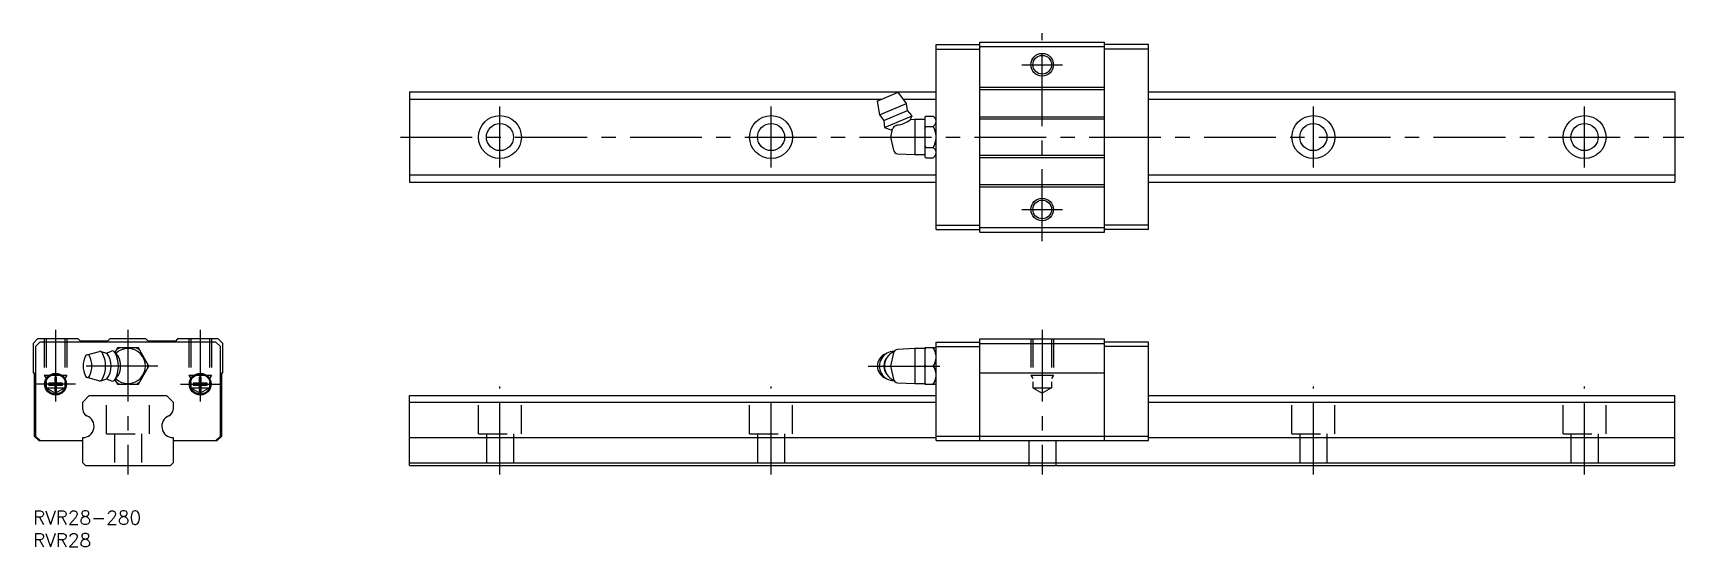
# Model space of a CAD drawing. Extents: x 0 to 365, y -8 to 106.
import ezdxf

# ---------------------------------------------------------------- set-up
doc = ezdxf.new("R2010")
doc.units = 0
doc.header["$LTSCALE"] = 0.5
doc.linetypes.add('CENTER', pattern=[50.8, 31.75, -6.35, 6.35, -6.35])
doc.linetypes.add('DASHED', pattern=[19.05, 12.7, -6.35])
for name, color, linetype in [('MSM_CENTER', 1, 'CENTER'), ('MSM_CONTINUOUS', 7, 'CONTINUOUS'), ('MSM_DASHED', 4, 'DASHED'), ('MSM_NARROW', 5, 'CONTINUOUS'), ('MSM_PART_NUMBER', 7, 'CONTINUOUS')]:
    doc.layers.add(name, color=color, linetype=linetype)
doc.styles.get("Standard").update_dxf_attribs({"font": 'txt.shx', "height": 2, "bigfont": 'bigfont.shx'})

# ---------------------------------------------------------------- blocks, each defined once
blk = doc.blocks.new('*U51')
at = {"layer": 'MSM_PART_NUMBER'}
blk.add_text('RVR28-280', height=3, dxfattribs=at).set_placement((0, -3))
blk = doc.blocks.new('*U52')
at = {"layer": 'MSM_PART_NUMBER'}
blk.add_text('RVR28', height=3, dxfattribs=at).set_placement((0, -8))

msp = doc.modelspace()

# ---------------------------------------------------------------- linework, layer by layer
at = {"layer": 'MSM_CENTER'}
for p, q in [((223.32, 59.62), (223.32, 105.62)), ((218.82, 98.62), (227.82, 98.62)), ((103.32, 75.87), (103.32, 89.37)), ((163.32, 75.87), (163.32, 89.37)), ((283.32, 75.87), (283.32, 89.37)), ((343.32, 75.87), (343.32, 89.37)), ((81.32, 82.62), (365.32, 82.62)), ((218.82, 66.62), (227.82, 66.62)), ((5, 40), (5, 23.6)), ((21, 40), (21, 8)), ((37, 40), (37, 23.6)), ((223.32, 40), (223.32, 8)), ((27.61, 32), (9.1, 32)), ((184.82, 32), (201.82, 32)), ((9.4, 28), (0.6, 28)), ((32.6, 28), (41.4, 28)), ((103.32, 8), (103.32, 27.5)), ((163.32, 8), (163.32, 27.5)), ((283.32, 8), (283.32, 27.5)), ((343.32, 8), (343.32, 27.5))]:
    msp.add_line(p, q, dxfattribs=at)
at = {"layer": 'MSM_CONTINUOUS'}
for p, q in [((199.82, 103.07), (209.52, 103.07)), ((199.82, 62.17), (199.82, 103.07)), ((209.52, 61.62), (209.52, 103.62)), ((209.52, 103.62), (237.12, 103.62)), ((209.52, 102.62), (237.12, 102.62)), ((237.12, 61.62), (237.12, 103.62)), ((246.82, 103.07), (237.12, 103.07)), ((246.82, 62.17), (246.82, 103.07)), ((199.82, 102.08), (209.52, 102.08)), ((246.82, 102.08), (237.12, 102.08)), ((83.32, 92.62), (199.82, 92.62)), ((83.32, 92.62), (83.32, 72.62)), ((186.82, 90.59), (191.43, 92.54)), ((193.3, 90.08), (191.43, 92.54)), ((209.52, 93.62), (237.12, 93.62)), ((209.52, 93.12), (237.12, 93.12)), ((246.82, 92.62), (363.32, 92.62)), ((363.32, 92.62), (363.32, 72.62)), ((83.32, 91), (187.8, 91)), ((186.82, 90.59), (187.3, 87.53)), ((187.3, 87.53), (193.3, 90.08)), ((188.27, 86.31), (193.49, 88.53)), ((192.6, 91), (199.82, 91)), ((193.49, 88.53), (193.3, 90.08)), ((194.54, 87.35), (193.49, 88.53)), ((246.82, 91), (363.32, 91)), ((187.3, 87.53), (188.27, 86.31)), ((188.27, 86.31), (188.4, 84.74)), ((188.4, 84.74), (194.54, 87.35)), ((188.4, 84.74), (189.79, 84.24)), ((190.13, 84.39), (189.72, 82.62)), ((189.79, 84.24), (190.26, 84.44)), ((194.13, 86.44), (194.54, 87.35)), ((195.12, 86.5), (194.13, 86.44)), ((197.32, 86.5), (195.12, 86.5)), ((195.12, 86.5), (195.12, 78.75)), ((197.54, 87.23), (197.32, 87.02)), ((197.32, 87), (197.54, 87.23)), ((197.32, 87.02), (197.32, 78.22)), ((197.54, 84.93), (197.32, 85.16)), ((197.32, 84.46), (197.54, 84.93)), ((197.54, 87.23), (199.21, 87.23)), ((197.54, 84.93), (199.21, 84.93)), ((199.82, 86.62), (199.21, 87.23)), ((209.52, 87.12), (237.12, 87.12)), ((209.52, 86.62), (237.12, 86.62)), ((189.72, 82.62), (190.39, 79.72)), ((191.32, 78.94), (195.12, 78.75)), ((195.12, 78.75), (197.32, 78.75)), ((197.32, 80.08), (197.54, 80.31)), ((197.54, 78.01), (197.32, 78.24)), ((197.32, 78.22), (197.54, 78.01)), ((197.54, 80.31), (199.21, 80.31)), ((197.54, 78.01), (199.21, 78.01)), ((199.21, 78.01), (199.82, 78.62)), ((209.52, 78.62), (237.12, 78.62)), ((209.52, 78.12), (237.12, 78.12)), ((83.32, 74.24), (199.82, 74.24)), ((246.82, 74.24), (363.32, 74.24)), ((83.32, 72.62), (199.82, 72.62)), ((209.52, 72.12), (237.12, 72.12)), ((209.52, 71.62), (237.12, 71.62)), ((246.82, 72.62), (363.32, 72.62)), ((199.82, 63.16), (209.52, 63.16)), ((199.82, 62.17), (209.52, 62.17)), ((209.52, 62.62), (237.12, 62.62)), ((246.82, 63.16), (237.12, 63.16)), ((246.82, 62.17), (237.12, 62.17)), ((209.52, 61.62), (237.12, 61.62)), ((1, 38), (0, 37)), ((0, 37), (0, 30.5)), ((1.54, 37.3), (0.55, 36.31)), ((10, 38), (1, 38)), ((40.46, 37.3), (1.54, 37.3)), ((10.5, 37.5), (10, 38)), ((16.5, 37.5), (10.5, 37.5)), ((17, 38), (16.5, 37.5)), ((25, 38), (17, 38)), ((25.5, 37.5), (25, 38)), ((31.5, 37.5), (25.5, 37.5)), ((32, 38), (31.5, 37.5)), ((41, 38), (32, 38)), ((41.45, 36.31), (40.46, 37.3)), ((42, 37), (41, 38)), ((42, 30.5), (42, 37)), ((199.82, 37.3), (209.52, 37.3)), ((199.82, 15.5), (199.82, 37.3)), ((209.52, 38), (237.12, 38)), ((209.52, 15.5), (209.52, 38)), ((209.52, 37), (237.12, 37)), ((237.12, 15.5), (237.12, 38)), ((246.82, 37.3), (237.12, 37.3)), ((246.82, 15.5), (246.82, 37.3)), ((0.55, 36.31), (0.55, 16.5)), ((11.92, 34.48), (14.68, 35.24)), ((14.98, 35.24), (16.34, 34.82)), ((16.2, 34.86), (17.39, 35.3)), ((18.06, 35.11), (18.91, 34.01)), ((18.69, 36), (18.13, 35.02)), ((23.31, 36), (18.69, 36)), ((25.61, 32), (23.31, 36)), ((41.45, 16.5), (41.45, 36.31)), ((190.39, 34.9), (189.72, 32)), ((195.12, 35.88), (191.32, 35.68)), ((197.32, 35.88), (195.12, 35.88)), ((195.12, 35.88), (195.12, 28.12)), ((197.32, 36), (197.32, 28)), ((199.82, 36), (197.32, 36)), ((197.32, 35.59), (197.54, 36)), ((199.82, 36.31), (209.52, 36.31)), ((246.82, 36.31), (237.12, 36.31)), ((0, 30.5), (0.25, 30.5)), ((0.25, 30.5), (0.25, 16.5)), ((4.8, 29.53), (4.8, 28.2)), ((5.2, 28.2), (5.2, 29.53)), ((11.92, 29.52), (14.68, 28.76)), ((18.06, 28.89), (18.91, 29.99)), ((23.31, 28), (25.61, 32)), ((36.8, 29.53), (36.8, 28.2)), ((37.2, 28.2), (37.2, 29.53)), ((41.75, 16.5), (41.75, 30.5)), ((41.75, 30.5), (42, 30.5)), ((189.72, 32), (190.39, 29.1)), ((197.54, 32), (197.32, 32.4)), ((197.32, 31.6), (197.54, 32)), ((197.54, 32), (199.21, 32)), ((199.82, 30.2), (199.82, 30.18)), ((209.52, 30.5), (237.12, 30.5)), ((4.8, 28.2), (3.47, 28.2)), ((3.47, 27.8), (4.8, 27.8)), ((4.8, 27.8), (4.8, 26.47)), ((6.53, 28.2), (5.2, 28.2)), ((5.2, 27.8), (6.53, 27.8)), ((5.2, 26.47), (5.2, 27.8)), ((14.98, 28.76), (16.34, 29.18)), ((16.2, 29.14), (17.39, 28.7)), ((18.13, 28.98), (18.69, 28)), ((18.69, 28), (23.31, 28)), ((36.8, 28.2), (35.47, 28.2)), ((35.47, 27.8), (36.8, 27.8)), ((36.8, 27.8), (36.8, 26.47)), ((38.53, 28.2), (37.2, 28.2)), ((37.2, 27.8), (38.53, 27.8)), ((37.2, 26.47), (37.2, 27.8)), ((191.32, 28.32), (195.12, 28.12)), ((195.12, 28.12), (197.32, 28.12)), ((197.54, 28), (197.32, 28.41)), ((197.32, 28), (199.82, 28)), ((11, 24.04), (12.46, 25.5)), ((11, 22.39), (11, 24.04)), ((12.46, 25.5), (29.54, 25.5)), ((29.54, 25.5), (31, 24.04)), ((31, 24.04), (31, 22.39)), ((83.32, 10), (83.32, 25.5)), ((83.32, 25.5), (199.82, 25.5)), ((83.32, 24.04), (199.82, 24.04)), ((246.82, 25.5), (363.32, 25.5)), ((246.82, 24.04), (363.32, 24.04)), ((363.32, 10), (363.32, 25.5)), ((0.25, 16.5), (1.25, 15.5)), ((0.55, 16.5), (1.55, 15.5)), ((1.25, 15.5), (11, 15.5)), ((11, 10.6), (11, 16.18)), ((31, 16.18), (31, 10.6)), ((31, 15.5), (40.75, 15.5)), ((40.45, 15.5), (41.45, 16.5)), ((40.75, 15.5), (41.75, 16.5)), ((83.32, 16.18), (199.82, 16.18)), ((199.82, 16.5), (246.82, 16.5)), ((199.82, 15.5), (246.82, 15.5)), ((246.82, 16.18), (363.32, 16.18)), ((11.6, 10), (11, 10.6)), ((11.6, 10), (30.4, 10)), ((31, 10.6), (30.4, 10)), ((83.32, 10.6), (363.32, 10.6)), ((83.32, 10), (363.32, 10))]:
    msp.add_line(p, q, dxfattribs=at)
for centre, radius in [((223.32, 98.62), 2.07), ((103.32, 82.62), 4.75), ((103.32, 82.62), 3), ((163.32, 82.62), 4.75), ((163.32, 82.62), 3), ((283.32, 82.62), 4.75), ((283.32, 82.62), 3), ((343.32, 82.62), 4.75), ((343.32, 82.62), 3), ((223.32, 66.62), 2.07), ((5, 28), 2.4), ((5, 28), 2.2), ((37, 28), 2.4), ((37, 28), 2.2)]:
    msp.add_circle(centre, radius, dxfattribs=at)
for centre, radius, start, end in [((191.19, 84.22), 0.956, 105.3988, 166.8653), ((192.01, 82.13), 3.2, 96.679, 109.6393), ((189.98, 92.29), 7.17, 283.3701, 305.3794), ((197.38, 85.32), 2.65, 29.7819, 46.2075), ((197.48, 86.75), 2.52, 313.5104, 332.3629), ((194.41, 82.39), 5.44, 4.5825, 27.8682), ((198.61, 86.04), 1.22, 6.5411, 29.2403), ((198.7, 86.09), 1.13, 333.1506, 354.166), ((204.37, 83.74), 7.64, 202.8152, 206.6361), ((194.89, 82.71), 4.94, 330.9471, 356.6022), ((191.37, 79.94), 1, 193, 267), ((198.08, 78.95), 1.77, 10.096, 50.304), ((197.48, 79.83), 2.52, 313.5104, 332.3629), ((198.7, 79.17), 1.13, 333.1506, 354.166), ((16.19, 32), 5.1, 154.2008, 205.7992), ((12.05, 34.01), 0.495, 25.5518, 154.4482), ((7.91, 32), 5.1, 334.2008, 25.7992), ((14.82, 34.73), 0.525, 29.5122, 105.3259), ((9.99, 32), 6.08, 330.505, 29.495), ((12.66, 32), 4.63, 322.579, 37.421), ((17.6, 34.75), 0.589, 27.8192, 110.3634), ((12.47, 32), 6.41, 331.842, 28.158), ((21, 32), 3.88, 226.0602, 133.9398), ((21, 32), 4.4, 114.7758, 125.2242), ((14.85, 32), 4.53, 333.67, 26.33), ((21, 32), 4.4, 54.7758, 65.2242), ((189.7, 32), 2.87, 108.8608, 251.1392), ((190.55, 32), 3.25, 89.9527, 270.0473), ((191.31, 32), 3.03, 137.3434, 222.6566), ((191.83, 32), 3.44, 112.8703, 247.1297), ((191.37, 34.68), 1, 93, 167), ((195.66, 33.79), 4.19, 5.281, 31.8664), ((195.78, 34.17), 4.06, 327.7209, 354.9534), ((5, 28), 1.54, 82.5379, 97.4621), ((12.05, 29.99), 0.495, 205.5521, 334.4479), ((21, 32), 4.4, 354.7758, 5.2242), ((37, 28), 1.54, 82.5379, 97.4621), ((195.78, 29.83), 4.06, 5.0466, 32.2791), ((195.66, 30.21), 4.19, 328.1336, 354.719), ((5, 28), 1.54, 172.5379, 187.4621), ((5, 28), 1.54, 262.5379, 277.4621), ((5, 28), 1.54, 352.5379, 7.4621), ((14.82, 29.27), 0.525, 254.6741, 330.4878), ((17.6, 29.25), 0.589, 249.6365, 332.1807), ((21, 32), 4.4, 234.7758, 245.2242), ((21, 32), 4.4, 294.7758, 305.2242), ((37, 28), 1.54, 172.5379, 187.4621), ((37, 28), 1.54, 262.5379, 277.4621), ((37, 28), 1.54, 352.5379, 7.4621), ((191.37, 29.32), 1, 193, 267), ((12.5, 22.39), 1.5, 180, 247.9757), ((29.5, 22.39), 1.5, 292.0243, 0), ((11, 18.68), 2.5, 270, 67.9757), ((31, 18.68), 2.5, 112.0243, 270)]:
    msp.add_arc(centre, radius, start, end, dxfattribs=at)
at = {"layer": 'MSM_DASHED'}
for p, q in [((2.5, 38), (2.5, 30)), ((2.93, 38), (2.93, 27.19)), ((7.07, 38), (7.07, 27.19)), ((7.5, 38), (7.5, 30)), ((34.5, 38), (34.5, 30)), ((34.93, 38), (34.93, 27.19)), ((39.07, 38), (39.07, 27.19)), ((39.5, 38), (39.5, 30)), ((220.82, 38), (220.82, 30)), ((221.26, 38), (221.26, 27.19)), ((225.39, 38), (225.39, 27.19)), ((225.82, 38), (225.82, 30)), ((2.5, 30), (7.5, 30)), ((2.5, 30), (2.93, 29.25)), ((7.5, 30), (7.07, 29.25)), ((34.5, 30), (39.5, 30)), ((34.5, 30), (34.93, 29.25)), ((39.5, 30), (39.07, 29.25)), ((220.82, 30), (225.82, 30)), ((220.82, 30), (221.26, 29.25)), ((225.82, 30), (225.39, 29.25)), ((2.93, 27.19), (7.07, 27.19)), ((2.93, 27.19), (5, 26)), ((7.07, 27.19), (5, 26)), ((34.93, 27.19), (39.07, 27.19)), ((34.93, 27.19), (37, 26)), ((39.07, 27.19), (37, 26)), ((221.26, 27.19), (225.39, 27.19)), ((221.26, 27.19), (223.32, 26)), ((225.39, 27.19), (223.32, 26)), ((16.25, 17), (16.25, 25.5)), ((25.75, 17), (25.75, 25.5)), ((98.57, 17), (98.57, 25.5)), ((108.07, 17), (108.07, 25.5)), ((158.57, 17), (158.57, 25.5)), ((168.07, 17), (168.07, 25.5)), ((278.57, 17), (278.57, 25.5)), ((288.07, 17), (288.07, 25.5)), ((338.57, 17), (338.57, 25.5)), ((348.07, 17), (348.07, 25.5)), ((16.25, 17), (25.75, 17)), ((18, 17), (18, 10)), ((24, 17), (24, 10)), ((98.57, 17), (108.07, 17)), ((100.32, 17), (100.32, 10)), ((106.32, 17), (106.32, 10)), ((158.57, 17), (168.07, 17)), ((160.32, 17), (160.32, 10)), ((166.32, 17), (166.32, 10)), ((220.32, 15.5), (220.32, 10)), ((226.32, 15.5), (226.32, 10)), ((278.57, 17), (288.07, 17)), ((280.32, 17), (280.32, 10)), ((286.32, 17), (286.32, 10)), ((338.57, 17), (348.07, 17)), ((340.32, 17), (340.32, 10)), ((346.32, 17), (346.32, 10))]:
    msp.add_line(p, q, dxfattribs=at)
at = {"layer": 'MSM_NARROW'}
for centre in [(223.32, 98.62), (223.32, 66.62)]:
    msp.add_circle(centre, 2.5, dxfattribs=at)

# ---------------------------------------------------------------- block references
at = {"layer": 'MSM_CONTINUOUS'}
for name in ['*U51', '*U52']:
    msp.add_blockref(name, (0, 0), dxfattribs=at)

doc.saveas('drawing.dxf')
